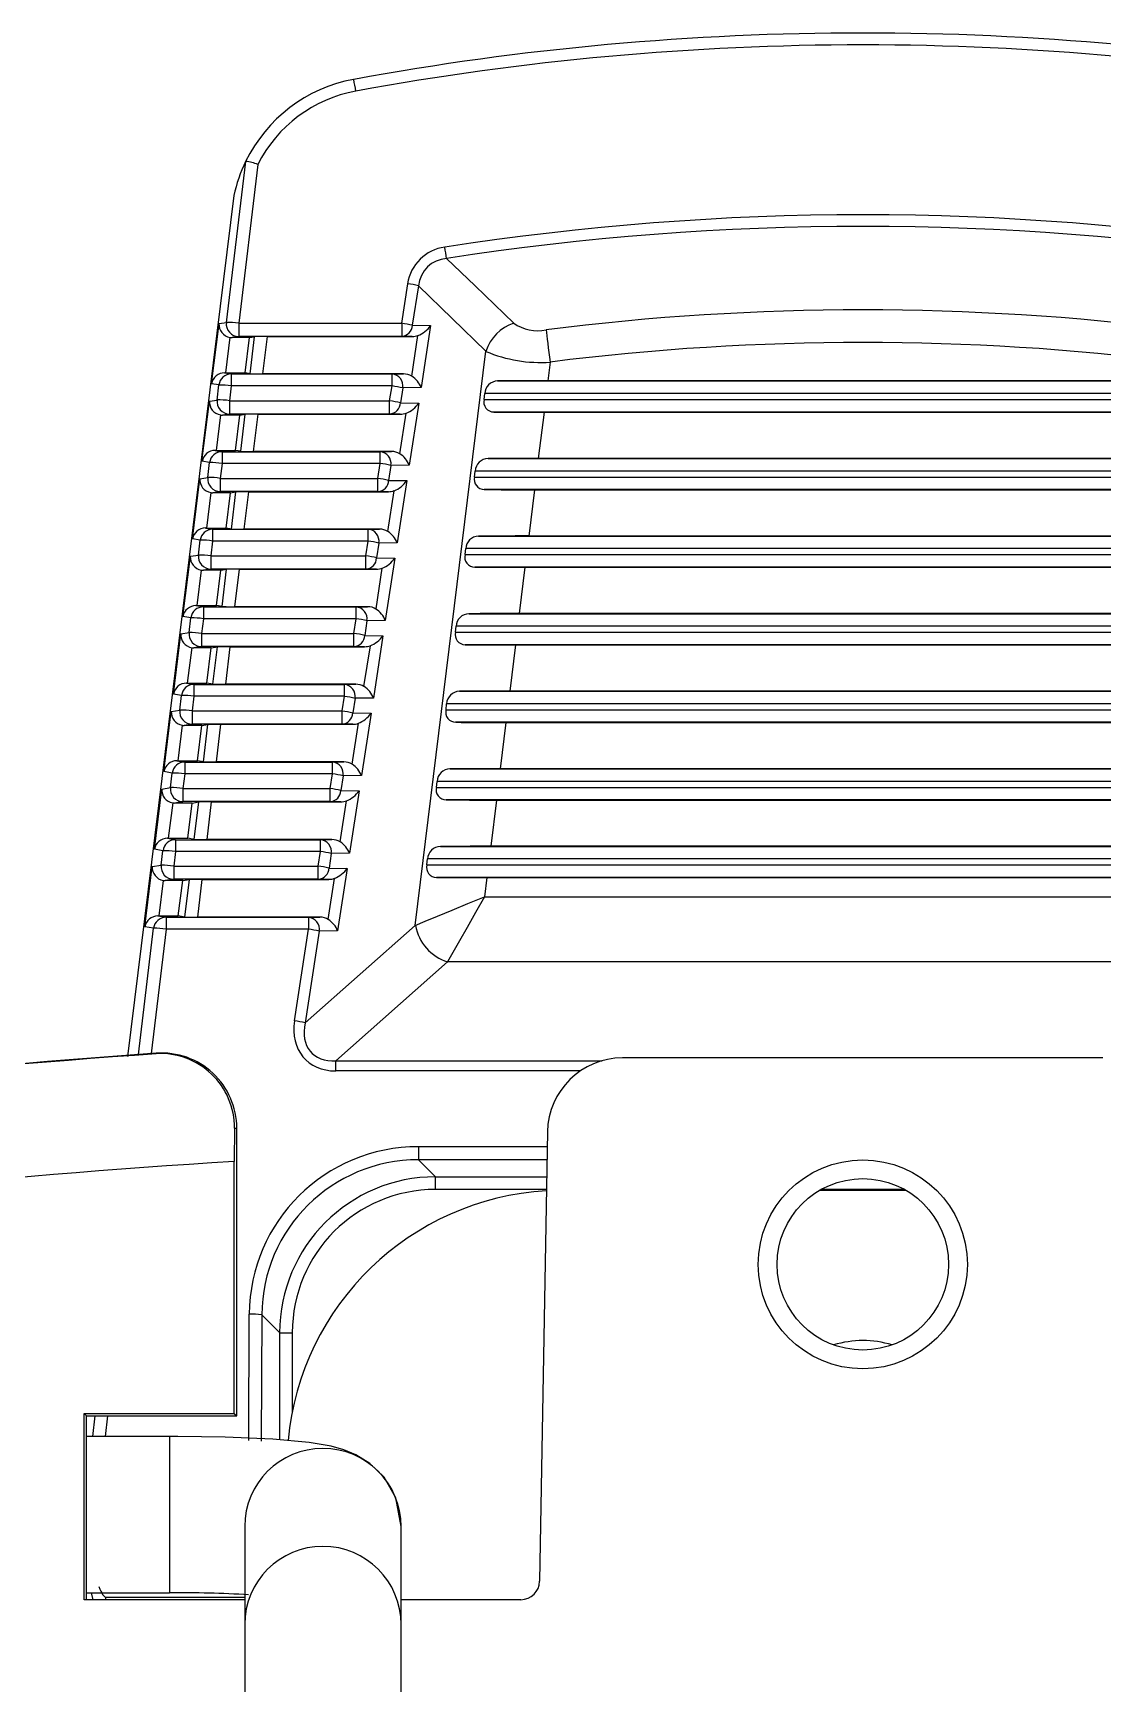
# Model space of a CAD drawing. Extents: x 6 to 134, y 1 to 99.
# Drawn here: x 56.534 to 57.388, y 49.056 to 50.375 of the extents above; entities that cross this region are included whole.
import ezdxf

# ---------------------------------------------------------------- set-up
doc = ezdxf.new("R2010")
doc.units = 0
doc.header["$MEASUREMENT"] = 0
doc.layers.add('OBJECT', color=7, linetype='CONTINUOUS')

msp = doc.modelspace()

# ---------------------------------------------------------------- linework, layer by layer
at = {"layer": 'OBJECT'}
for p, q in [((56.688, 50.1437), (56.7034, 50.2724)), ((56.7034, 50.2724), (56.7034, 50.2724)), ((56.7132, 50.27), (56.6979, 50.143)), ((56.694, 50.2451), (56.6091, 49.557)), ((56.828, 50.143), (56.8328, 50.1746)), ((56.8414, 50.173), (56.8365, 50.1414)), ((56.8953, 50.1206), (56.8414, 50.173)), ((56.6762, 50.0947), (56.6821, 50.1428)), ((56.6821, 50.1428), (56.688, 50.1437)), ((56.6979, 50.143), (56.828, 50.143)), ((56.6979, 50.143), (56.6979, 50.1325)), ((56.828, 50.143), (56.828, 50.1325)), ((56.8365, 50.1414), (56.8511, 50.1412)), ((56.8511, 50.1412), (56.8435, 50.0916)), ((56.6908, 50.1318), (56.6873, 50.1034)), ((56.6979, 50.1325), (56.6925, 50.1316)), ((56.7064, 50.1316), (56.6925, 50.1316)), ((56.828, 50.1325), (56.6979, 50.1325)), ((56.7029, 50.1034), (56.7064, 50.1316)), ((56.7064, 50.1316), (56.7105, 50.1323)), ((56.7069, 50.1027), (56.7105, 50.1323)), ((56.7205, 50.1324), (56.7169, 50.1026)), ((56.7205, 50.1324), (56.8364, 50.1324)), ((56.8364, 50.1324), (56.828, 50.1325)), ((56.836, 50.1008), (56.841, 50.1332)), ((56.8389, 49.6618), (56.8953, 50.1206)), ((56.6866, 50.1034), (56.6919, 50.1025)), ((56.6873, 50.1034), (56.7029, 50.1034)), ((56.6919, 50.1025), (56.6919, 50.093)), ((56.6919, 50.1025), (56.8203, 50.1025)), ((56.7069, 50.1027), (56.7029, 50.1034)), ((56.8294, 50.1026), (56.7169, 50.1026)), ((56.8203, 50.1025), (56.8294, 50.1026)), ((56.8203, 50.093), (56.8203, 50.1025)), ((56.9466, 50.112), (56.9447, 50.097)), ((56.682, 50.0937), (56.6762, 50.0947)), ((56.6806, 50.0817), (56.682, 50.0937)), ((56.6919, 50.093), (56.6905, 50.0811)), ((56.8203, 50.093), (56.6919, 50.093)), ((56.8184, 50.0811), (56.8203, 50.093)), ((56.8289, 50.0914), (56.827, 50.0795)), ((56.8435, 50.0916), (56.8289, 50.0914)), ((56.8938, 50.0821), (56.8944, 50.0869)), ((57.4983, 50.0869), (56.8944, 50.0869)), ((56.9046, 50.0969), (57.4881, 50.0969)), ((57.448, 50.097), (56.9447, 50.097)), ((56.6685, 50.0327), (56.6744, 50.0808)), ((56.6744, 50.0808), (56.6806, 50.0817)), ((56.6905, 50.0811), (56.6905, 50.0705)), ((56.6905, 50.0811), (56.8184, 50.0811)), ((56.8184, 50.0705), (56.8184, 50.0811)), ((56.827, 50.0795), (56.8416, 50.0793)), ((56.8416, 50.0793), (56.8339, 50.0296)), ((56.8938, 50.0821), (57.4989, 50.0821)), ((56.6832, 50.0698), (56.6797, 50.0414)), ((56.6905, 50.0705), (56.6849, 50.0696)), ((56.6988, 50.0696), (56.6849, 50.0696)), ((56.8184, 50.0705), (56.6905, 50.0705)), ((56.6953, 50.0414), (56.6988, 50.0696)), ((56.6988, 50.0696), (56.7031, 50.0703)), ((56.6995, 50.0407), (56.7031, 50.0703)), ((56.7131, 50.0704), (56.7095, 50.0406)), ((56.7131, 50.0704), (56.8269, 50.0704)), ((56.8269, 50.0704), (56.8184, 50.0705)), ((56.8265, 50.0387), (56.8315, 50.0712)), ((57.4911, 50.0721), (56.9016, 50.0721)), ((56.9417, 50.072), (56.9371, 50.035)), ((56.9417, 50.072), (57.4511, 50.072)), ((56.679, 50.0414), (56.6845, 50.0404)), ((56.6797, 50.0414), (56.6953, 50.0414)), ((56.6845, 50.0404), (56.6845, 50.031)), ((56.6845, 50.0404), (56.8108, 50.0404)), ((56.6995, 50.0407), (56.6953, 50.0414)), ((56.8199, 50.0406), (56.7095, 50.0406)), ((56.8108, 50.0404), (56.8199, 50.0406)), ((56.8108, 50.031), (56.8108, 50.0404)), ((56.897, 50.0349), (57.4957, 50.0349)), ((57.4556, 50.035), (56.9371, 50.035)), ((56.6746, 50.0317), (56.6685, 50.0327)), ((56.6731, 50.0198), (56.6746, 50.0317)), ((56.6845, 50.031), (56.683, 50.0191)), ((56.8108, 50.031), (56.6845, 50.031)), ((56.8089, 50.0191), (56.8108, 50.031)), ((56.8193, 50.0294), (56.8175, 50.0175)), ((56.8339, 50.0296), (56.8193, 50.0294)), ((56.8862, 50.0201), (56.8868, 50.0249)), ((57.5059, 50.0249), (56.8868, 50.0249)), ((56.6609, 49.9707), (56.6668, 50.0188)), ((56.6668, 50.0188), (56.6731, 50.0198)), ((56.6755, 50.0078), (56.6721, 49.9794)), ((56.683, 50.0086), (56.6773, 50.0076)), ((56.6912, 50.0076), (56.6773, 50.0076)), ((56.683, 50.0191), (56.683, 50.0086)), ((56.683, 50.0191), (56.8089, 50.0191)), ((56.8089, 50.0086), (56.683, 50.0086)), ((56.6877, 49.9794), (56.6912, 50.0076)), ((56.6912, 50.0076), (56.6956, 50.0083)), ((56.6921, 49.9786), (56.6956, 50.0083)), ((56.7056, 50.0084), (56.702, 49.9786)), ((56.7056, 50.0084), (56.8174, 50.0084)), ((56.8089, 50.0086), (56.8089, 50.0191)), ((56.8174, 50.0084), (56.8089, 50.0086)), ((56.817, 49.9767), (56.822, 50.0092)), ((56.8175, 50.0175), (56.8321, 50.0173)), ((56.8321, 50.0173), (56.8244, 49.9676)), ((56.8862, 50.0201), (57.5065, 50.0201)), ((57.4987, 50.0101), (56.894, 50.0101)), ((56.934, 50.01), (56.9295, 49.973)), ((56.934, 50.01), (57.4587, 50.01)), ((56.6671, 49.9696), (56.6609, 49.9707)), ((56.6657, 49.9578), (56.6671, 49.9696)), ((56.6714, 49.9794), (56.677, 49.9784)), ((56.6721, 49.9794), (56.6877, 49.9794)), ((56.677, 49.9689), (56.6756, 49.9571)), ((56.677, 49.9784), (56.677, 49.9689)), ((56.677, 49.9784), (56.8012, 49.9784)), ((56.8012, 49.9689), (56.677, 49.9689)), ((56.6921, 49.9786), (56.6877, 49.9794)), ((56.8103, 49.9786), (56.702, 49.9786)), ((56.7994, 49.9571), (56.8012, 49.9689)), ((56.8012, 49.9784), (56.8103, 49.9786)), ((56.8012, 49.9689), (56.8012, 49.9784)), ((56.8894, 49.9729), (57.5033, 49.9729)), ((57.4632, 49.973), (56.9295, 49.973)), ((56.6533, 49.9087), (56.6592, 49.9568)), ((56.6592, 49.9568), (56.6657, 49.9578)), ((56.6756, 49.9571), (56.6756, 49.9466)), ((56.6756, 49.9571), (56.7994, 49.9571)), ((56.7994, 49.9466), (56.7994, 49.9571)), ((56.8098, 49.9674), (56.808, 49.9555)), ((56.808, 49.9555), (56.8225, 49.9553)), ((56.8244, 49.9676), (56.8098, 49.9674)), ((56.8225, 49.9553), (56.8149, 49.9056)), ((56.8786, 49.9581), (56.8792, 49.9629)), ((56.8786, 49.9581), (57.5141, 49.9581)), ((57.5135, 49.9629), (56.8792, 49.9629)), ((56.6679, 49.9458), (56.6644, 49.9174)), ((56.6756, 49.9466), (56.6697, 49.9456)), ((56.6835, 49.9456), (56.6697, 49.9456)), ((56.7994, 49.9466), (56.6756, 49.9466)), ((56.6801, 49.9174), (56.6835, 49.9456)), ((56.6835, 49.9456), (56.6882, 49.9464)), ((56.6846, 49.9166), (56.6882, 49.9464)), ((56.6982, 49.9465), (56.6946, 49.9165)), ((56.6982, 49.9465), (56.8079, 49.9465)), ((56.8079, 49.9465), (56.7994, 49.9466)), ((56.8075, 49.9147), (56.8125, 49.9473)), ((57.5063, 49.9481), (56.8864, 49.9481)), ((56.9264, 49.948), (56.9219, 49.911)), ((56.9264, 49.948), (57.4663, 49.948)), ((56.6637, 49.9174), (56.6696, 49.9164)), ((56.6644, 49.9174), (56.6801, 49.9174)), ((56.6696, 49.9164), (56.6696, 49.9069)), ((56.6696, 49.9164), (56.7917, 49.9164)), ((56.6846, 49.9166), (56.6801, 49.9174)), ((56.8008, 49.9165), (56.6946, 49.9165)), ((56.7917, 49.9164), (56.8008, 49.9165)), ((56.7917, 49.9069), (56.7917, 49.9164)), ((56.6597, 49.9076), (56.6533, 49.9087)), ((56.6583, 49.8958), (56.6597, 49.9076)), ((56.6696, 49.9069), (56.6682, 49.8951)), ((56.7917, 49.9069), (56.6696, 49.9069)), ((56.7899, 49.8951), (56.7917, 49.9069)), ((56.8003, 49.9053), (56.7985, 49.8936)), ((56.8149, 49.9056), (56.8003, 49.9053)), ((56.8818, 49.9109), (57.5109, 49.9109)), ((57.4708, 49.911), (56.9219, 49.911)), ((56.6457, 49.8467), (56.6516, 49.8948)), ((56.6516, 49.8948), (56.6583, 49.8958)), ((56.6682, 49.8951), (56.6682, 49.8846)), ((56.6682, 49.8951), (56.7899, 49.8951)), ((56.7899, 49.8846), (56.7899, 49.8951)), ((56.7985, 49.8936), (56.813, 49.8933)), ((56.813, 49.8933), (56.8054, 49.8435)), ((56.871, 49.8961), (56.8715, 49.9009)), ((56.871, 49.8961), (57.5217, 49.8961)), ((57.5212, 49.9009), (56.8715, 49.9009)), ((56.6603, 49.8838), (56.6568, 49.8554)), ((56.6682, 49.8846), (56.6621, 49.8836)), ((56.6759, 49.8836), (56.6621, 49.8836)), ((56.7899, 49.8846), (56.6682, 49.8846)), ((56.6725, 49.8554), (56.6759, 49.8836)), ((56.6759, 49.8836), (56.6808, 49.8844)), ((56.6772, 49.8546), (56.6808, 49.8844)), ((56.6908, 49.8845), (56.6872, 49.8545)), ((56.6908, 49.8845), (56.7984, 49.8845)), ((56.7984, 49.8845), (56.7899, 49.8846)), ((56.7979, 49.8526), (56.803, 49.8853)), ((57.514, 49.8861), (56.8788, 49.8861)), ((56.9188, 49.886), (56.9143, 49.849)), ((56.9188, 49.886), (57.4739, 49.886)), ((56.6561, 49.8554), (56.6621, 49.8544)), ((56.6568, 49.8554), (56.6725, 49.8554)), ((56.6621, 49.8544), (56.6621, 49.8449)), ((56.6621, 49.8544), (56.7822, 49.8544)), ((56.6772, 49.8546), (56.6725, 49.8554)), ((56.7913, 49.8545), (56.6872, 49.8545)), ((56.7822, 49.8544), (56.7913, 49.8545)), ((56.7822, 49.8449), (56.7822, 49.8544)), ((56.6522, 49.8456), (56.6457, 49.8467)), ((56.6508, 49.8339), (56.6522, 49.8456)), ((56.6621, 49.8449), (56.6607, 49.8332)), ((56.7822, 49.8449), (56.6621, 49.8449)), ((56.7804, 49.8332), (56.7822, 49.8449)), ((56.7908, 49.8433), (56.789, 49.8316)), ((56.8054, 49.8435), (56.7908, 49.8433)), ((56.8634, 49.8341), (56.8639, 49.8389)), ((57.5288, 49.8389), (56.8639, 49.8389)), ((56.8742, 49.8489), (57.5185, 49.8489)), ((57.4784, 49.849), (56.9143, 49.849)), ((56.6381, 49.7847), (56.644, 49.8328)), ((56.644, 49.8328), (56.6508, 49.8339)), ((56.6607, 49.8332), (56.6607, 49.8226)), ((56.6607, 49.8332), (56.7804, 49.8332)), ((56.7804, 49.8226), (56.7804, 49.8332)), ((56.7884, 49.7906), (56.7934, 49.8233)), ((56.789, 49.8316), (56.8035, 49.8314)), ((56.8035, 49.8314), (56.7959, 49.7815)), ((56.8634, 49.8341), (57.5294, 49.8341)), ((57.5216, 49.8241), (56.8711, 49.8241)), ((56.9112, 49.824), (56.9067, 49.787)), ((56.9112, 49.824), (57.4815, 49.824)), ((56.6527, 49.8218), (56.6492, 49.7934)), ((56.6607, 49.8226), (56.6544, 49.8216)), ((56.6683, 49.8216), (56.6544, 49.8216)), ((56.7804, 49.8226), (56.6607, 49.8226)), ((56.6648, 49.7934), (56.6683, 49.8216)), ((56.6683, 49.8216), (56.6733, 49.8224)), ((56.6697, 49.7925), (56.6733, 49.8224)), ((56.6833, 49.8225), (56.6797, 49.7925)), ((56.6833, 49.8225), (56.7889, 49.8225)), ((56.7889, 49.8225), (56.7804, 49.8226)), ((56.6448, 49.7835), (56.6381, 49.7847)), ((56.6434, 49.7719), (56.6448, 49.7835)), ((56.6485, 49.7934), (56.6547, 49.7923)), ((56.6492, 49.7934), (56.6648, 49.7934)), ((56.6547, 49.7923), (56.6547, 49.7829)), ((56.6547, 49.7923), (56.7727, 49.7923)), ((56.6697, 49.7925), (56.6648, 49.7934)), ((56.7818, 49.7925), (56.6797, 49.7925)), ((56.7727, 49.7923), (56.7818, 49.7925)), ((56.7727, 49.7829), (56.7727, 49.7923)), ((56.8666, 49.7869), (57.5261, 49.7869)), ((57.486, 49.787), (56.9067, 49.787)), ((56.6305, 49.7227), (56.6364, 49.7708)), ((56.6364, 49.7708), (56.6434, 49.7719)), ((56.6547, 49.7829), (56.6533, 49.7712)), ((56.6533, 49.7712), (56.6533, 49.7607)), ((56.6533, 49.7712), (56.7709, 49.7712)), ((56.7727, 49.7829), (56.6547, 49.7829)), ((56.7709, 49.7712), (56.7727, 49.7829)), ((56.7709, 49.7607), (56.7709, 49.7712)), ((56.7813, 49.7813), (56.7795, 49.7696)), ((56.7959, 49.7815), (56.7813, 49.7813)), ((56.8557, 49.7721), (56.8563, 49.7769)), ((56.8557, 49.7721), (57.537, 49.7721)), ((57.5364, 49.7769), (56.8563, 49.7769)), ((56.6451, 49.7598), (56.6416, 49.7314)), ((56.6533, 49.7607), (56.6468, 49.7596)), ((56.6607, 49.7596), (56.6468, 49.7596)), ((56.7709, 49.7607), (56.6533, 49.7607)), ((56.6572, 49.7314), (56.6607, 49.7596)), ((56.6607, 49.7596), (56.6659, 49.7605)), ((56.6623, 49.7305), (56.6659, 49.7605)), ((56.6759, 49.7605), (56.6723, 49.7304)), ((56.6759, 49.7605), (56.7793, 49.7605)), ((56.7793, 49.7605), (56.7709, 49.7607)), ((56.7789, 49.7286), (56.7839, 49.7614)), ((56.7795, 49.7696), (56.794, 49.7694)), ((56.794, 49.7694), (56.7863, 49.7195)), ((57.5292, 49.7621), (56.8635, 49.7621)), ((56.9036, 49.762), (56.8991, 49.725)), ((56.9036, 49.762), (57.4891, 49.762)), ((56.6409, 49.7314), (56.6473, 49.7303)), ((56.6416, 49.7314), (56.6572, 49.7314)), ((56.6623, 49.7305), (56.6572, 49.7314)), ((56.7723, 49.7304), (56.6723, 49.7304)), ((56.7631, 49.7303), (56.7723, 49.7304)), ((56.6373, 49.7215), (56.6305, 49.7227)), ((56.6359, 49.7099), (56.6373, 49.7215)), ((56.6473, 49.7208), (56.6459, 49.7092)), ((56.6473, 49.7303), (56.6473, 49.7208)), ((56.6473, 49.7303), (56.7631, 49.7303)), ((56.7631, 49.7208), (56.6473, 49.7208)), ((56.7614, 49.7092), (56.7631, 49.7208)), ((56.7631, 49.7208), (56.7631, 49.7303)), ((56.7717, 49.7192), (56.77, 49.7076)), ((56.7863, 49.7195), (56.7717, 49.7192)), ((56.859, 49.7249), (57.5338, 49.7249)), ((57.4937, 49.725), (56.8991, 49.725)), ((56.6229, 49.6607), (56.6288, 49.7088)), ((56.6288, 49.7088), (56.6359, 49.7099)), ((56.6459, 49.7092), (56.6459, 49.6987)), ((56.6459, 49.7092), (56.7614, 49.7092)), ((56.7614, 49.6987), (56.7614, 49.7092)), ((56.77, 49.7076), (56.7845, 49.7074)), ((56.7845, 49.7074), (56.7768, 49.6574)), ((56.8481, 49.7101), (56.8487, 49.7149)), ((56.8481, 49.7101), (57.5446, 49.7101)), ((57.544, 49.7149), (56.8487, 49.7149)), ((56.6375, 49.6978), (56.634, 49.6694)), ((56.6459, 49.6987), (56.6392, 49.6976)), ((56.6531, 49.6976), (56.6392, 49.6976)), ((56.7614, 49.6987), (56.6459, 49.6987)), ((56.6496, 49.6694), (56.6531, 49.6976)), ((56.6531, 49.6976), (56.6584, 49.6985)), ((56.6548, 49.6685), (56.6584, 49.6985)), ((56.6684, 49.6986), (56.6648, 49.6684)), ((56.6684, 49.6986), (56.7698, 49.6986)), ((56.7698, 49.6986), (56.7614, 49.6987)), ((56.7694, 49.6666), (56.7744, 49.6994)), ((57.5368, 49.7001), (56.8559, 49.7001)), ((56.896, 49.7), (56.8941, 49.6846)), ((56.896, 49.7), (57.4967, 49.7)), ((56.8941, 49.6846), (57.4986, 49.6846)), ((56.6333, 49.6694), (56.6398, 49.6683)), ((56.634, 49.6694), (56.6496, 49.6694)), ((56.6398, 49.6683), (56.6398, 49.6588)), ((56.6398, 49.6683), (56.7536, 49.6683)), ((56.6548, 49.6685), (56.6496, 49.6694)), ((56.7627, 49.6684), (56.6648, 49.6684)), ((56.7536, 49.6683), (56.7627, 49.6684)), ((56.7536, 49.6683), (56.7536, 49.6588)), ((56.6178, 49.5586), (56.6299, 49.6595)), ((56.6299, 49.6595), (56.6229, 49.6607)), ((56.6398, 49.6588), (56.6279, 49.5593)), ((56.7536, 49.6588), (56.6398, 49.6588)), ((56.7424, 49.5856), (56.7536, 49.6588)), ((56.751, 49.584), (56.8389, 49.6618)), ((56.7622, 49.6572), (56.751, 49.584)), ((56.7768, 49.6574), (56.7622, 49.6572)), ((56.8647, 49.6327), (56.7754, 49.5536)), ((57.528, 49.6327), (56.8647, 49.6327)), ((56.6321, 49.5593), (56.632, 49.5596)), ((56.7754, 49.5455), (56.7754, 49.5536)), ((56.7754, 49.5536), (56.988, 49.5536)), ((57.3881, 49.5559), (57.0044, 49.5559)), ((56.9706, 49.5455), (56.7754, 49.5455)), ((56.6944, 49.4998), (56.6943, 49.4732)), ((56.6944, 49.4998), (56.6963, 49.4998)), ((56.6963, 49.2699), (56.6963, 49.4998)), ((56.9444, 49.497), (56.9382, 49.1376)), ((56.8414, 49.485), (56.8414, 49.4745)), ((56.8414, 49.485), (56.9442, 49.485)), ((56.6943, 49.2718), (56.6943, 49.4732)), ((56.8414, 49.4745), (56.8551, 49.4608)), ((56.944, 49.4745), (56.8414, 49.4745)), ((56.8551, 49.4508), (56.8551, 49.4608)), ((56.8551, 49.4608), (56.9438, 49.4608)), ((56.9436, 49.4508), (56.8551, 49.4508)), ((57.231, 49.45), (57.1615, 49.45)), ((57.2296, 49.4508), (57.163, 49.4508)), ((56.7058, 49.25), (56.7063, 49.3511)), ((56.7162, 49.3506), (56.7158, 49.2497)), ((56.7306, 49.3363), (56.7162, 49.3506)), ((56.7306, 49.2506), (56.7306, 49.3363)), ((56.7306, 49.3363), (56.7405, 49.3363)), ((56.7405, 49.3363), (56.7405, 49.2726)), ((56.5743, 49.2718), (56.6943, 49.2718)), ((56.5743, 49.1229), (56.5743, 49.2718)), ((56.5743, 49.2718), (56.5763, 49.2699)), ((56.5763, 49.2699), (56.6963, 49.2699)), ((56.5763, 49.1229), (56.5763, 49.2699)), ((56.5812, 49.2534), (56.5831, 49.2699)), ((56.5931, 49.2699), (56.5912, 49.2534)), ((56.6943, 49.2718), (56.6963, 49.2699)), ((56.6426, 49.2534), (56.5763, 49.2534)), ((56.6426, 49.2534), (56.6426, 49.1284)), ((56.7026, 49.1814), (56.7026, 49.1031)), ((56.8276, 49.1031), (56.8276, 49.1814)), ((56.5763, 49.1284), (56.6426, 49.1284)), ((56.5816, 49.1229), (56.5802, 49.1284)), ((56.5913, 49.125), (56.7026, 49.125)), ((56.5913, 49.125), (56.5918, 49.1229)), ((56.7026, 49.1229), (56.5743, 49.1229)), ((56.9232, 49.1229), (56.8276, 49.1229)), ((56.7026, 49.1031), (56.7026, 48.9715)), ((56.8276, 48.9715), (56.8276, 49.1031))]:
    msp.add_line(p, q, dxfattribs=at)
at = {"layer": 'OBJECT', "flags": 128}
for points in [[(56.8639, 50.1948), (56.8866, 50.173), (56.9175, 50.1431)], [(56.9433, 50.1378), (56.9436, 50.1357), (56.9439, 50.1331), (56.9443, 50.1302), (56.9447, 50.1269), (56.9451, 50.1234), (56.9456, 50.1197), (56.9461, 50.1159), (56.9466, 50.112)], [(56.8389, 49.6618), (56.8468, 49.6651), (56.8567, 49.6692), (56.8682, 49.6739), (56.8809, 49.6792), (56.8941, 49.6846)], [(56.8941, 49.6846), (56.887, 49.6722), (56.8803, 49.6602), (56.8742, 49.6494), (56.8689, 49.6401), (56.8647, 49.6327)], [(56.8276, 49.1814), (56.8233, 49.2043), (56.8139, 49.2207), (56.8026, 49.2318), (56.7914, 49.2388), (56.7817, 49.2428), (56.7716, 49.2456), (56.754, 49.2485), (56.725, 49.2511), (56.687, 49.2528), (56.6492, 49.2534), (56.6426, 49.2534)]]:
    msp.add_lwpolyline(points, dxfattribs=at)
at = {"layer": 'OBJECT'}
for radius in [0.0835, 0.0685]:
    msp.add_circle((57.1963, 49.3909), radius, dxfattribs=at)
for centre, radius, start, end in [((57.1964, 48.125), 2.25, 79.5863, 100.4137), ((57.1964, 48.1255), 2.24, 79.5863, 100.4137), ((56.8113, 50.2199), 0.12, 100.4137, 154.0782), ((56.5514, 50.2868), 0.2437, 9.8746, 12.1042), ((56.8113, 50.2204), 0.11, 100.4137, 153.2137), ((56.8113, 50.2199), 0.12, 154.0782, 167.8929), ((56.693, 50.2089), 0.0644, 71.7218, 80.6293), ((57.1964, 48.0608), 2.1597, 81.1441, 98.8559), ((56.867, 50.1696), 0.0346, 97.4986, 171.5623), ((56.8653, 50.1708), 0.024, 93.3297, 174.7103), ((56.1257, 50.0877), 0.7459, 8.2511, 8.9564), ((56.8166, 50.0627), 0.1131, 77.3527, 81.78), ((57.1964, 48.125), 2.0287, 82.8353, 97.1647), ((56.6979, 50.1425), 0.01, 173.0096, 269.9246), ((56.6892, 50.09), 0.0537, 80.7126, 91.3309), ((56.8117, 50.0305), 0.1137, 77.3641, 81.7689), ((56.8273, 50.1418), 0.00928, 274.1892, 358.0871), ((56.9294, 50.1092), 0.036, 109.3282, 161.5387), ((56.9367, 50.171), 0.0339, 235.4252, 281.2692), ((57.1964, 48.125), 2.0027, 82.8353, 97.1647), ((56.9389, 50.2243), 0.1126, 247.1975, 273.9111), ((56.6919, 50.0925), 0.01, 90.0605, 173.0236), ((56.8194, 50.0929), 0.0096, 351.0439, 84.6882), ((56.6832, 50.04), 0.0537, 80.7111, 91.3257), ((56.8041, 49.981), 0.1131, 77.3527, 81.78), ((56.9048, 50.0864), 0.0105, 91.1591, 177.457), ((56.6905, 50.0805), 0.01, 173.0127, 269.9185), ((56.6818, 50.0281), 0.0537, 80.7111, 91.3257), ((56.8023, 49.9691), 0.1131, 77.353, 81.78), ((56.8178, 50.0798), 0.00928, 274.1972, 358.0792), ((56.9016, 50.0802), 0.00805, 165.9515, 269.8771), ((56.6845, 50.0304), 0.01, 90.0655, 173.0224), ((56.8099, 50.0309), 0.0096, 351.0489, 84.6833), ((56.8972, 50.0244), 0.0105, 91.1591, 177.457), ((56.6758, 49.978), 0.0537, 80.7111, 91.3257), ((56.7945, 49.9185), 0.1137, 77.3666, 81.7736), ((56.6831, 50.0186), 0.01, 173.0086, 269.9226), ((56.6744, 49.966), 0.0538, 80.7201, 91.3166), ((56.7927, 49.9068), 0.1134, 77.3583, 81.7747), ((56.8083, 50.0178), 0.00928, 274.1949, 358.0814), ((56.894, 50.0182), 0.00805, 165.9515, 269.8771), ((56.677, 49.9684), 0.01, 90.0631, 173.0257), ((56.6684, 49.916), 0.0537, 80.7125, 91.3309), ((56.8003, 49.9689), 0.0096, 351.0474, 84.6857), ((56.7849, 49.8564), 0.1137, 77.3644, 81.7686), ((56.8896, 49.9624), 0.0105, 91.158, 177.4589), ((56.6756, 49.9566), 0.01, 173.0096, 269.9246), ((56.6669, 49.9041), 0.0537, 80.7126, 91.3309), ((56.7831, 49.8442), 0.1141, 77.3722, 81.7608), ((56.7987, 49.9558), 0.00928, 274.1892, 358.0871), ((56.8864, 49.9562), 0.00805, 165.9515, 269.8771), ((56.6696, 49.9064), 0.01, 90.0605, 173.0236), ((56.7908, 49.9068), 0.0096, 351.0465, 84.6866), ((56.6609, 49.8538), 0.0538, 80.7204, 91.3164), ((56.7755, 49.7947), 0.1134, 77.3583, 81.7747), ((56.882, 49.9004), 0.0105, 91.158, 177.4589), ((56.6682, 49.8946), 0.01, 173.0127, 269.9185), ((56.6595, 49.8421), 0.0537, 80.7111, 91.3257), ((56.7737, 49.7831), 0.1132, 77.3534, 81.7796), ((56.7892, 49.8939), 0.00928, 274.1972, 358.0792), ((56.8788, 49.8942), 0.00805, 165.951, 269.8775), ((56.6621, 49.8444), 0.01, 90.0605, 173.0236), ((56.7813, 49.8448), 0.0096, 351.0462, 84.687), ((56.6535, 49.7919), 0.0537, 80.7111, 91.3257), ((56.766, 49.7329), 0.1131, 77.353, 81.78), ((56.8744, 49.8384), 0.0105, 91.158, 177.4589), ((56.6607, 49.8326), 0.01, 173.0086, 269.9226), ((56.6521, 49.7801), 0.0538, 80.7201, 91.3166), ((56.7642, 49.7209), 0.1134, 77.3586, 81.7744), ((56.7797, 49.8319), 0.00928, 274.1955, 358.0809), ((56.8712, 49.8322), 0.00805, 165.951, 269.8775), ((56.6547, 49.7823), 0.01, 90.065, 173.0229), ((56.646, 49.7299), 0.0537, 80.7111, 91.3257), ((56.7718, 49.7828), 0.0096, 351.0493, 84.6838), ((56.8668, 49.7764), 0.0105, 91.158, 177.4589), ((56.6533, 49.7707), 0.01, 173.0096, 269.9246), ((56.6446, 49.7182), 0.0537, 80.7111, 91.3257), ((56.7546, 49.6587), 0.1137, 77.3666, 81.7736), ((56.7564, 49.6704), 0.1137, 77.367, 81.7736), ((56.8635, 49.7702), 0.00805, 165.9487, 269.8788), ((56.7702, 49.7699), 0.00928, 274.1893, 358.0881), ((56.6473, 49.7203), 0.01, 90.0631, 173.0257), ((56.6386, 49.6678), 0.0537, 80.7125, 91.3309), ((56.7623, 49.7207), 0.0096, 351.0462, 84.687), ((56.7469, 49.6083), 0.1137, 77.3641, 81.7689), ((56.8592, 49.7144), 0.0105, 91.158, 177.4589), ((56.6459, 49.7087), 0.01, 173.0096, 269.9216), ((56.6372, 49.6562), 0.0537, 80.7111, 91.3257), ((56.7451, 49.597), 0.1134, 77.3579, 81.7747), ((56.7607, 49.708), 0.00928, 274.1949, 358.0824), ((56.8559, 49.7082), 0.00805, 165.9455, 269.882), ((56.6398, 49.6583), 0.01, 90.0613, 173.0236), ((56.7527, 49.6587), 0.0096, 351.0456, 84.6875), ((56.6311, 49.6057), 0.0538, 80.72, 91.3166), ((56.7374, 49.5465), 0.1134, 77.3583, 81.7747), ((56.8758, 49.6684), 0.0374, 190.1828, 252.8174), ((56.7262, 49.4736), 0.1131, 77.353, 81.78), ((57.196, 41.5795), 7.9996, 94.04273, 102.10508), ((57.196, 41.5795), 8, 94.04273, 102.02022), ((56.6363, 49.4998), 0.06, 0, 94.0427), ((56.6351, 49.5), 0.0594, 359.8217, 92.8843), ((57.0044, 49.4959), 0.06, 90, 179), ((57.196, 41.5795), 7.9096, 93.6366, 102.01904), ((56.9564, 49.23), 0.22, 93.3204, 174.7407), ((56.7082, 49.2934), 0.0578, 82.0211, 91.9246), ((57.1964, 49.25), 0.08, 73.0078, 107.0623), ((56.7651, 49.1813), 0.0625, 0.139, 179.861), ((56.7651, 49.103), 0.0625, 0.1159, 179.8841), ((56.6493, 48.1115), 1.0169, 86.8166, 90.3809)]:
    msp.add_arc(centre, radius, start, end, dxfattribs=at)
for centre, major_axis, ratio, start_param, end_param in [((57.1964, 48.0594), (0, 2.1703), 0.999535, 6.128671, 6.4377), ((56.692, 50.1415), (0.00734, -0.00707), 0.946913, 3.811986, 5.330422), ((56.8425, 50.1423), (0.00979, 0.00828), 0.557988, 4.134811, 5.189222), ((56.6925, 50.1416), (-0.00989, -0.0016), 0.998514, 1.236067, 1.409966), ((56.7206, 50.1323), (0.0101, 0), 0.008673, 1.576038, 3.088121), ((56.8367, 50.1424), (0.0115, 0.0009), 0.862782, 4.62558, 5.031841), ((56.6861, 50.0935), (0.00821, 0.00613), 0.948914, 0.904125, 2.352461), ((56.6873, 50.1035), (0.0101, 0), 0.008662, 4.641225, 4.711325), ((56.717, 50.1027), (0.0101, 0), 0.00868, 3.192982, 4.705065), ((56.829, 50.0926), (0.0115, 0.0012), 0.861198, 0.832372, 1.450105), ((56.8349, 50.0927), (-0.00769, 0.00883), 0.591833, 4.129844, 5.184255), ((56.9447, 50.0965), (0.0605, 0), 0.008662, 1.569733, 2.294663), ((56.6844, 50.0795), (0.00734, -0.00707), 0.946913, 3.811986, 5.330422), ((56.833, 50.0803), (0.00979, 0.00828), 0.557988, 4.134811, 5.189222), ((56.6849, 50.0796), (-0.00989, -0.0016), 0.998514, 1.236067, 1.409966), ((56.7131, 50.0703), (0.0101, 0), 0.008673, 1.576038, 3.088121), ((56.8272, 50.0804), (0.0115, 0.0009), 0.862782, 4.62558, 5.031841), ((56.9417, 50.0725), (0.0605, 0), 0.008662, 3.986395, 4.711325), ((56.6785, 50.0315), (0.00821, 0.00613), 0.948914, 0.904125, 2.352461), ((56.6797, 50.0415), (0.0101, 0), 0.008662, 4.641225, 4.711325), ((56.7096, 50.0407), (0.0101, 0), 0.00868, 3.192982, 4.705065), ((56.8195, 50.0306), (0.0115, 0.0012), 0.861198, 0.832372, 1.450105), ((56.8253, 50.0307), (-0.00769, 0.00883), 0.591833, 4.129844, 5.184255), ((56.9371, 50.0345), (0.0605, 0), 0.008662, 1.569733, 2.294663), ((56.6767, 50.0175), (0.00734, -0.00707), 0.946913, 3.811986, 5.330422), ((56.6773, 50.0176), (-0.00989, -0.0016), 0.998514, 1.236067, 1.409966), ((56.7057, 50.0083), (0.0101, 0), 0.008673, 1.576038, 3.088121), ((56.8176, 50.0184), (0.0115, 0.0009), 0.862782, 4.62558, 5.031841), ((56.8235, 50.0183), (0.00979, 0.00828), 0.557988, 4.134811, 5.189222), ((56.9341, 50.0105), (0.0605, 0), 0.008662, 3.986395, 4.711325), ((56.6708, 49.9695), (0.00821, 0.00613), 0.948914, 0.904125, 2.352461), ((56.6721, 49.9795), (0.0101, 0), 0.008662, 4.641225, 4.711325), ((56.7021, 49.9786), (0.0101, 0), 0.00868, 3.192982, 4.705065), ((56.81, 49.9685), (0.0115, 0.0012), 0.861198, 0.832372, 1.450105), ((56.8158, 49.9686), (-0.00769, 0.00883), 0.591833, 4.129844, 5.184255), ((56.9294, 49.9725), (0.0605, 0), 0.008662, 1.569733, 2.294663), ((56.6691, 49.9555), (0.00734, -0.00707), 0.946913, 3.811986, 5.330422), ((56.8139, 49.9564), (0.00979, 0.00828), 0.557988, 4.134811, 5.189222), ((56.6697, 49.9556), (-0.00989, -0.0016), 0.998514, 1.236067, 1.409966), ((56.6982, 49.9464), (0.0101, 0), 0.008673, 1.576038, 3.088121), ((56.8081, 49.9565), (0.0115, 0.0009), 0.862782, 4.62558, 5.031841), ((56.9265, 49.9485), (0.0605, 0), 0.008662, 3.986395, 4.711325), ((56.6632, 49.9075), (0.00821, 0.00613), 0.948914, 0.904125, 2.352461), ((56.6645, 49.9175), (0.0101, 0), 0.008662, 4.641225, 4.711325), ((56.6947, 49.9166), (0.0101, 0), 0.00868, 3.192982, 4.705065), ((56.8005, 49.9065), (0.0115, 0.0012), 0.861198, 0.832372, 1.450105), ((56.8063, 49.9066), (-0.00769, 0.00883), 0.591833, 4.129844, 5.184255), ((56.9218, 49.9105), (0.0605, 0), 0.008662, 1.569733, 2.294663), ((56.6615, 49.8935), (0.00734, -0.00707), 0.946913, 3.811986, 5.330422), ((56.8044, 49.8944), (0.00979, 0.00828), 0.557988, 4.134811, 5.189222), ((56.6621, 49.8936), (-0.00989, -0.0016), 0.998514, 1.236067, 1.409966), ((56.6908, 49.8844), (0.0101, 0), 0.008673, 1.576038, 3.088121), ((56.7986, 49.8945), (0.0115, 0.0009), 0.862782, 4.62558, 5.031841), ((56.9189, 49.8865), (0.0605, 0), 0.008662, 3.986395, 4.711325), ((56.6556, 49.8455), (0.00821, 0.00613), 0.948914, 0.904125, 2.352461), ((56.6568, 49.8555), (0.0101, 0), 0.008662, 4.641225, 4.711325), ((56.6872, 49.8546), (0.0101, 0), 0.00868, 3.192982, 4.705065), ((56.7909, 49.8445), (0.0115, 0.0012), 0.861198, 0.832372, 1.450105), ((56.7968, 49.8446), (-0.00769, 0.00883), 0.591833, 4.129844, 5.184255), ((56.9142, 49.8485), (0.0605, 0), 0.008662, 1.569733, 2.294663), ((56.6539, 49.8315), (0.00734, -0.00707), 0.946913, 3.811986, 5.330422), ((56.7891, 49.8325), (0.0115, 0.0009), 0.862782, 4.62558, 5.031841), ((56.7949, 49.8324), (0.00979, 0.00828), 0.557988, 4.134811, 5.189222), ((56.9113, 49.8245), (0.0605, 0), 0.008662, 3.986395, 4.711325), ((56.6544, 49.8316), (-0.00989, -0.0016), 0.998514, 1.236067, 1.409966), ((56.6834, 49.8224), (0.0101, 0), 0.008673, 1.576038, 3.088121), ((56.648, 49.7835), (0.00821, 0.00613), 0.948914, 0.904125, 2.352461), ((56.6492, 49.7935), (0.0101, 0), 0.008662, 4.641225, 4.711325), ((56.6798, 49.7926), (0.0101, 0), 0.00868, 3.192982, 4.705065), ((56.7814, 49.7825), (0.0115, 0.0012), 0.861198, 0.832372, 1.450105), ((56.7873, 49.7825), (-0.00769, 0.00883), 0.591833, 4.129844, 5.184255), ((56.9066, 49.7865), (0.0605, 0), 0.008662, 1.569733, 2.294663), ((56.6463, 49.7695), (0.00734, -0.00707), 0.946913, 3.811986, 5.330422), ((56.6468, 49.7696), (-0.00989, -0.0016), 0.998514, 1.236067, 1.409966), ((56.6759, 49.7605), (0.0101, 0), 0.008673, 1.576038, 3.088121), ((56.7796, 49.7705), (0.0115, 0.0009), 0.862782, 4.62558, 5.031841), ((56.7854, 49.7705), (0.00979, 0.00828), 0.557988, 4.134811, 5.189222), ((56.9037, 49.7625), (0.0605, 0), 0.008662, 3.986395, 4.711325), ((56.6404, 49.7215), (0.00821, 0.00613), 0.948914, 0.904125, 2.352461), ((56.6416, 49.7315), (0.0101, 0), 0.008662, 4.641225, 4.711325), ((56.6723, 49.7305), (0.0101, 0), 0.00868, 3.192982, 4.705065), ((56.7719, 49.7204), (0.0115, 0.0012), 0.861198, 0.832372, 1.450105), ((56.7777, 49.7205), (-0.00769, 0.00883), 0.591833, 4.129844, 5.184255), ((56.899, 49.7245), (0.0605, 0), 0.008662, 1.569733, 2.294663), ((56.6387, 49.7075), (0.00734, -0.00707), 0.946913, 3.811986, 5.330422), ((56.7759, 49.7085), (0.00979, 0.00828), 0.557988, 4.134811, 5.189222), ((56.6392, 49.7076), (-0.00989, -0.0016), 0.998514, 1.236067, 1.409966), ((56.6685, 49.6985), (0.0101, 0), 0.008673, 1.576038, 3.088121), ((56.7701, 49.7086), (0.0115, 0.0009), 0.862782, 4.62558, 5.031841), ((56.896, 49.7005), (0.0605, 0), 0.008662, 3.986395, 4.711325), ((56.6328, 49.6595), (0.00821, 0.00613), 0.948914, 0.904125, 2.352461), ((56.634, 49.6695), (0.0101, 0), 0.008662, 4.641225, 4.711325), ((56.6649, 49.6685), (0.0101, 0), 0.00868, 3.192982, 4.705065), ((56.7624, 49.6584), (0.0115, 0.0012), 0.861198, 0.832372, 1.450105), ((56.7682, 49.6585), (-0.00769, 0.00883), 0.591833, 4.129844, 5.184255), ((56.7901, 49.5931), (0.0395, 0.0379), 0.729911, 2.380192, 3.791718), ((56.7901, 49.5926), (0.0343, 0.0324), 0.634863, 2.385346, 3.796872), ((56.8418, 49.3501), (0.1299, -0.0387), 0.994537, 1.861849, 3.425049), ((56.8418, 49.3496), (0.1188, -0.0407), 0.993756, 1.902233, 3.465433), ((56.856, 49.3354), (-0.089, 0.089), 0.993631, 5.501585, 7.064785), ((56.856, 49.3354), (-0.0819, 0.0819), 0.992433, 5.501585, 7.064785), ((56.9232, 49.1379), (0.0105, -0.0107), 0.999701, 5.506663, 7.059707), ((56.5425, 49.3096), (0.0489, -0.1845), 0.05238, 5.968636, 6.269306)]:
    msp.add_ellipse(centre, major_axis=major_axis, ratio=ratio, start_param=start_param, end_param=end_param, dxfattribs=at)

doc.saveas('drawing.dxf')
